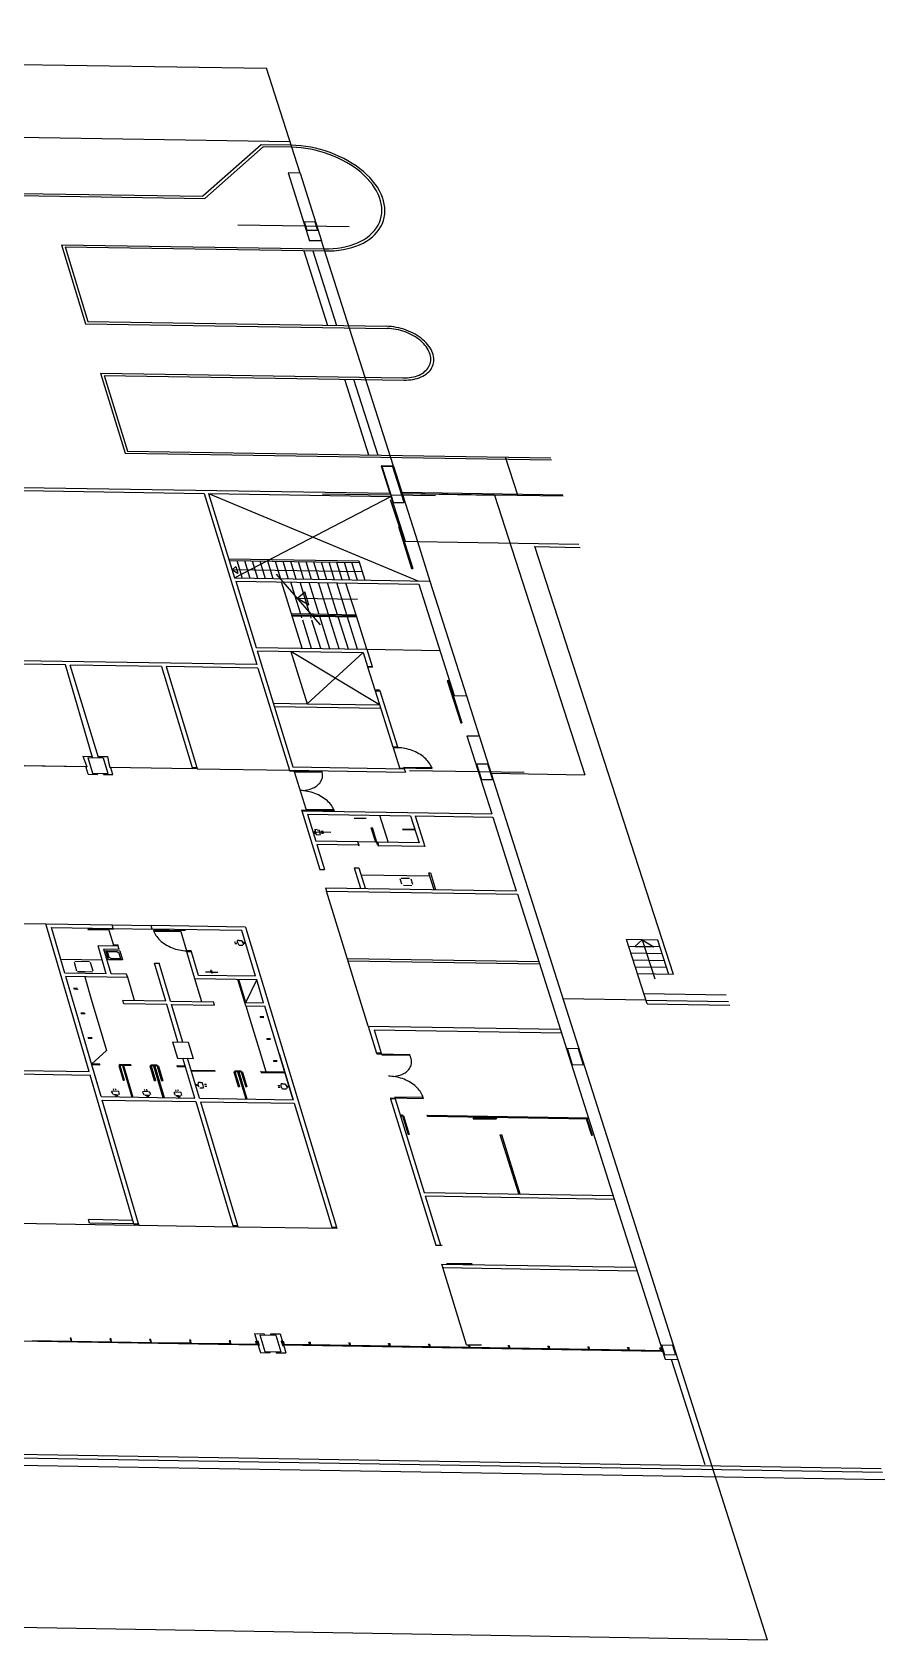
# Model space of a CAD drawing. Extents: x -68 to 264, y 51 to 115.
# Drawn here: x 232.7 to 264.1, y 50.9 to 110.1 of the extents above; entities that cross this region are included whole.
import ezdxf

# ---------------------------------------------------------------- set-up
doc = ezdxf.new("R2010")
doc.units = 0
doc.layers.get('0').update_dxf_attribs({"linetype": 'CONTINUOUS'})

msp = doc.modelspace()

# ---------------------------------------------------------------- linework, layer by layer
for p, q in [((155.725, 110.065), (241.372, 108.738)), ((242.601, 104.881), (241.372, 108.738)), ((156.248, 107.38), (242.231, 106.043)), ((241.172, 105.924), (239.025, 104.028)), ((241.243, 105.846), (239.095, 103.95)), ((242.274, 105.907), (241.172, 105.924)), ((242.299, 105.83), (241.243, 105.846)), ((242.452, 105.9), (242.274, 105.907)), ((242.47, 105.823), (242.299, 105.83)), ((242.632, 105.886), (242.452, 105.9)), ((242.642, 105.809), (242.47, 105.823)), ((242.812, 105.863), (242.632, 105.886)), ((242.993, 105.833), (242.812, 105.863)), ((243.174, 105.795), (242.993, 105.833)), ((242.815, 105.788), (242.642, 105.809)), ((242.989, 105.759), (242.815, 105.788)), ((243.163, 105.722), (242.989, 105.759)), ((243.335, 105.679), (243.163, 105.722)), ((243.353, 105.75), (243.174, 105.795)), ((243.505, 105.628), (243.335, 105.679)), ((243.531, 105.697), (243.353, 105.75)), ((243.673, 105.571), (243.505, 105.628)), ((243.706, 105.637), (243.531, 105.697)), ((243.838, 105.507), (243.673, 105.571)), ((243.878, 105.571), (243.706, 105.637)), ((243.999, 105.436), (243.838, 105.507)), ((244.045, 105.497), (243.878, 105.571)), ((244.156, 105.36), (243.999, 105.436)), ((244.208, 105.418), (244.045, 105.497)), ((244.307, 105.278), (244.156, 105.36)), ((244.366, 105.332), (244.208, 105.418)), ((244.453, 105.19), (244.307, 105.278)), ((244.518, 105.241), (244.366, 105.332)), ((244.663, 105.145), (244.518, 105.241)), ((242.16, 104.888), (242.953, 102.396)), ((242.601, 104.881), (242.16, 104.888)), ((242.601, 104.881), (243.396, 102.389)), ((244.592, 105.098), (244.453, 105.19)), ((244.724, 105.001), (244.592, 105.098)), ((244.801, 105.044), (244.663, 105.145)), ((244.849, 104.899), (244.724, 105.001)), ((244.931, 104.938), (244.801, 105.044)), ((244.966, 104.794), (244.849, 104.899)), ((245.052, 104.828), (244.931, 104.938)), ((245.074, 104.685), (244.966, 104.794)), ((245.165, 104.715), (245.052, 104.828)), ((245.174, 104.573), (245.074, 104.685)), ((245.269, 104.599), (245.165, 104.715)), ((201.19, 104.617), (239.025, 104.028)), ((201.21, 104.54), (239.095, 103.95)), ((245.264, 104.459), (245.174, 104.573)), ((245.344, 104.343), (245.264, 104.459)), ((245.363, 104.48), (245.269, 104.599)), ((245.415, 104.225), (245.344, 104.343)), ((245.446, 104.359), (245.363, 104.48)), ((245.475, 104.106), (245.415, 104.225)), ((245.52, 104.236), (245.446, 104.359)), ((245.524, 103.987), (245.475, 104.106)), ((245.582, 104.112), (245.52, 104.236)), ((245.634, 103.987), (245.582, 104.112)), ((245.563, 103.867), (245.524, 103.987)), ((245.59, 103.748), (245.563, 103.867)), ((245.607, 103.629), (245.59, 103.748)), ((245.606, 103.397), (245.612, 103.512)), ((245.612, 103.512), (245.607, 103.629)), ((245.674, 103.863), (245.634, 103.987)), ((245.703, 103.738), (245.674, 103.863)), ((245.72, 103.615), (245.703, 103.738)), ((245.726, 103.493), (245.72, 103.615)), ((245.72, 103.373), (245.726, 103.493)), ((240.314, 102.983), (244.413, 102.919)), ((242.757, 103.098), (243.144, 103.092)), ((242.757, 103.098), (242.856, 102.786)), ((243.144, 103.092), (243.243, 102.78)), ((245.341, 102.77), (245.412, 102.864)), ((245.412, 102.864), (245.472, 102.964)), ((245.472, 102.964), (245.522, 103.067)), ((245.517, 102.818), (245.58, 102.922)), ((245.522, 103.067), (245.561, 103.174)), ((245.561, 103.174), (245.589, 103.284)), ((245.58, 102.922), (245.632, 103.029)), ((245.589, 103.284), (245.606, 103.397)), ((245.632, 103.029), (245.673, 103.141)), ((245.673, 103.141), (245.702, 103.255)), ((245.702, 103.255), (245.72, 103.373)), ((242.856, 102.786), (243.243, 102.78)), ((243.396, 102.389), (242.953, 102.396)), ((246.036, 94.107), (243.396, 102.389)), ((244.583, 102.264), (244.717, 102.317)), ((244.717, 102.317), (244.842, 102.377)), ((244.793, 102.248), (244.924, 102.311)), ((244.842, 102.377), (244.96, 102.444)), ((244.924, 102.311), (245.046, 102.38)), ((244.96, 102.444), (245.069, 102.517)), ((245.046, 102.38), (245.16, 102.456)), ((245.069, 102.517), (245.169, 102.596)), ((245.16, 102.456), (245.264, 102.538)), ((245.169, 102.596), (245.26, 102.68)), ((245.26, 102.68), (245.341, 102.77)), ((245.264, 102.538), (245.359, 102.626)), ((245.359, 102.626), (245.443, 102.72)), ((245.443, 102.72), (245.517, 102.818)), ((233.824, 102.247), (234.709, 99.343)), ((233.824, 102.247), (243.489, 102.096)), ((233.958, 102.167), (243.514, 102.018)), ((233.958, 102.167), (234.797, 99.42)), ((242.738, 102.03), (243.611, 99.282)), ((243.071, 102.025), (243.945, 99.276)), ((243.489, 102.096), (243.658, 102.097)), ((243.514, 102.018), (243.69, 102.019)), ((243.658, 102.097), (243.824, 102.106)), ((243.69, 102.019), (243.863, 102.028)), ((243.824, 102.106), (243.986, 102.123)), ((243.863, 102.028), (244.032, 102.046)), ((243.986, 102.123), (244.144, 102.147)), ((244.032, 102.046), (244.196, 102.071)), ((244.144, 102.147), (244.296, 102.179)), ((244.196, 102.071), (244.355, 102.104)), ((244.296, 102.179), (244.443, 102.218)), ((244.355, 102.104), (244.508, 102.145)), ((244.443, 102.218), (244.583, 102.264)), ((244.508, 102.145), (244.654, 102.193)), ((244.654, 102.193), (244.793, 102.248)), ((234.709, 99.343), (245.806, 99.169)), ((234.797, 99.42), (245.781, 99.248)), ((245.871, 99.244), (245.781, 99.248)), ((245.889, 99.166), (245.806, 99.169)), ((245.961, 99.237), (245.871, 99.244)), ((245.972, 99.159), (245.889, 99.166)), ((246.053, 99.225), (245.961, 99.237)), ((246.056, 99.148), (245.972, 99.159)), ((246.144, 99.21), (246.053, 99.225)), ((246.14, 99.134), (246.056, 99.148)), ((246.224, 99.116), (246.14, 99.134)), ((246.235, 99.191), (246.144, 99.21)), ((246.308, 99.095), (246.224, 99.116)), ((246.326, 99.167), (246.235, 99.191)), ((246.39, 99.07), (246.308, 99.095)), ((246.416, 99.141), (246.326, 99.167)), ((246.472, 99.042), (246.39, 99.07)), ((246.504, 99.11), (246.416, 99.141)), ((246.552, 99.011), (246.472, 99.042)), ((246.591, 99.076), (246.504, 99.11)), ((246.63, 98.977), (246.552, 99.011)), ((246.676, 99.039), (246.591, 99.076)), ((246.705, 98.939), (246.63, 98.977)), ((246.758, 98.998), (246.676, 99.039)), ((246.779, 98.899), (246.705, 98.939)), ((246.838, 98.955), (246.758, 98.998)), ((246.849, 98.857), (246.779, 98.899)), ((246.915, 98.908), (246.838, 98.955)), ((246.917, 98.811), (246.849, 98.857)), ((246.988, 98.859), (246.915, 98.908)), ((246.981, 98.764), (246.917, 98.811)), ((247.041, 98.715), (246.981, 98.764)), ((247.058, 98.808), (246.988, 98.859)), ((247.123, 98.754), (247.058, 98.808)), ((247.185, 98.698), (247.123, 98.754)), ((247.098, 98.663), (247.041, 98.715)), ((247.151, 98.61), (247.098, 98.663)), ((247.199, 98.556), (247.151, 98.61)), ((247.242, 98.641), (247.185, 98.698)), ((247.242, 98.5), (247.199, 98.556)), ((247.294, 98.581), (247.242, 98.641)), ((247.281, 98.443), (247.242, 98.5)), ((247.316, 98.386), (247.281, 98.443)), ((247.342, 98.521), (247.294, 98.581)), ((247.345, 98.328), (247.316, 98.386)), ((247.384, 98.459), (247.342, 98.521)), ((247.369, 98.27), (247.345, 98.328)), ((247.388, 98.211), (247.369, 98.27)), ((247.422, 98.397), (247.384, 98.459)), ((247.401, 98.153), (247.388, 98.211)), ((247.409, 98.096), (247.401, 98.153)), ((247.453, 98.334), (247.422, 98.397)), ((247.479, 98.27), (247.453, 98.334)), ((247.5, 98.207), (247.479, 98.27)), ((247.514, 98.144), (247.5, 98.207)), ((247.523, 98.081), (247.514, 98.144)), ((247.099, 97.519), (247.151, 97.555)), ((247.151, 97.555), (247.199, 97.593)), ((247.199, 97.593), (247.243, 97.634)), ((247.243, 97.634), (247.282, 97.677)), ((247.282, 97.677), (247.316, 97.724)), ((247.295, 97.535), (247.343, 97.579)), ((247.316, 97.724), (247.345, 97.772)), ((247.343, 97.579), (247.385, 97.627)), ((247.345, 97.772), (247.369, 97.822)), ((247.369, 97.822), (247.388, 97.874)), ((247.385, 97.627), (247.422, 97.677)), ((247.388, 97.874), (247.401, 97.928)), ((247.401, 97.928), (247.409, 97.983)), ((247.412, 98.039), (247.409, 98.096)), ((247.409, 97.983), (247.412, 98.039)), ((247.422, 97.677), (247.454, 97.729)), ((247.454, 97.729), (247.48, 97.784)), ((247.48, 97.784), (247.5, 97.84)), ((247.5, 97.84), (247.515, 97.899)), ((247.515, 97.899), (247.523, 97.958)), ((247.526, 98.019), (247.523, 98.081)), ((247.523, 97.958), (247.526, 98.019)), ((235.264, 97.525), (236.162, 94.581)), ((235.264, 97.525), (246.389, 97.35)), ((235.399, 97.444), (246.415, 97.271)), ((235.399, 97.444), (236.249, 94.659)), ((244.239, 97.305), (245.124, 94.519)), ((244.574, 97.3), (245.46, 94.514)), ((246.389, 97.35), (246.471, 97.351)), ((246.415, 97.271), (246.504, 97.272)), ((246.471, 97.351), (246.551, 97.355)), ((246.504, 97.272), (246.591, 97.276)), ((246.551, 97.355), (246.629, 97.363)), ((246.591, 97.276), (246.676, 97.285)), ((246.629, 97.363), (246.705, 97.375)), ((246.676, 97.285), (246.758, 97.298)), ((246.705, 97.375), (246.779, 97.39)), ((246.758, 97.298), (246.838, 97.314)), ((246.779, 97.39), (246.85, 97.409)), ((246.838, 97.314), (246.915, 97.335)), ((246.85, 97.409), (246.917, 97.432)), ((246.915, 97.335), (246.989, 97.36)), ((246.917, 97.432), (246.981, 97.458)), ((246.981, 97.458), (247.042, 97.487)), ((246.989, 97.36), (247.058, 97.388)), ((247.042, 97.487), (247.099, 97.519)), ((247.058, 97.388), (247.124, 97.419)), ((247.124, 97.419), (247.186, 97.455)), ((247.186, 97.455), (247.243, 97.493)), ((247.243, 97.493), (247.295, 97.535)), ((236.249, 94.659), (251.827, 94.413)), ((236.162, 94.581), (251.853, 94.333)), ((246.036, 94.107), (245.588, 94.114)), ((245.588, 94.114), (245.906, 93.112)), ((246.043, 92.771), (245.622, 94.094)), ((246.014, 94.087), (245.622, 94.094)), ((246.436, 92.765), (246.014, 94.087)), ((246.036, 94.107), (246.919, 91.336)), ((250.621, 93.038), (250.165, 94.44)), ((232.386, 93.326), (245.906, 93.112)), ((232.422, 93.206), (239.07, 93.101)), ((239.07, 93.101), (241.011, 86.807)), ((239.238, 93.098), (240.196, 89.995)), ((239.238, 93.098), (245.944, 92.992)), ((239.238, 93.098), (246.932, 89.888)), ((240.196, 89.995), (245.944, 92.992)), ((243.425, 93.094), (247.583, 93.028)), ((246.259, 91.881), (245.924, 92.873)), ((245.944, 92.992), (246.469, 91.343)), ((246.342, 93.145), (252.272, 93.052)), ((246.358, 93.097), (249.753, 93.044)), ((246.358, 93.097), (252.285, 93.012)), ((249.753, 93.044), (253.081, 82.76)), ((246.043, 92.771), (246.436, 92.765)), ((246.219, 91.882), (246.707, 90.348)), ((246.219, 91.882), (246.259, 91.881)), ((246.259, 91.881), (246.746, 90.348)), ((246.469, 91.343), (246.919, 91.336)), ((246.919, 91.336), (247.383, 89.881)), ((246.919, 91.336), (252.865, 91.241)), ((256.345, 75.414), (251.235, 91.147)), ((251.235, 91.147), (252.904, 91.12)), ((239.977, 90.703), (244.764, 90.627)), ((239.996, 90.642), (244.783, 90.566)), ((240.278, 90.638), (240.478, 89.991)), ((240.559, 90.633), (240.759, 89.986)), ((240.841, 90.629), (241.041, 89.982)), ((241.122, 90.624), (241.323, 89.977)), ((241.404, 90.62), (241.605, 89.973)), ((241.685, 90.616), (241.887, 89.968)), ((241.967, 90.611), (242.169, 89.964)), ((242.249, 90.607), (242.45, 89.96)), ((242.53, 90.602), (242.732, 89.955)), ((242.812, 90.598), (243.014, 89.951)), ((243.093, 90.593), (243.296, 89.946)), ((243.375, 90.589), (243.578, 89.942)), ((243.656, 90.584), (243.86, 89.937)), ((243.938, 90.58), (244.141, 89.933)), ((244.22, 90.575), (244.423, 89.928)), ((244.501, 90.571), (244.705, 89.924)), ((244.764, 90.627), (244.987, 89.919)), ((240.104, 90.292), (240.234, 90.417)), ((244.893, 90.216), (240.104, 90.292)), ((240.104, 90.292), (240.311, 90.168)), ((240.196, 89.995), (247.383, 89.881)), ((240.233, 89.874), (246.971, 89.767)), ((240.233, 89.874), (240.986, 87.436)), ((240.234, 90.417), (240.311, 90.168)), ((243.352, 88.271), (241.741, 90.137)), ((246.707, 90.348), (246.746, 90.348)), ((247.383, 89.881), (248.727, 85.666)), ((242.683, 87.409), (241.924, 89.847)), ((242.413, 89.358), (242.263, 89.842)), ((242.629, 88.665), (242.413, 89.358)), ((242.51, 89.253), (242.772, 89.491)), ((242.941, 88.747), (242.601, 89.836)), ((242.924, 89.004), (242.772, 89.491)), ((243.307, 88.655), (242.939, 89.831)), ((243.646, 88.649), (243.277, 89.826)), ((243.984, 88.644), (243.616, 89.82)), ((244.323, 88.638), (243.954, 89.815)), ((244.675, 88.592), (244.292, 89.809)), ((246.971, 89.767), (248.273, 85.673)), ((242.51, 89.253), (244.718, 89.218)), ((242.51, 89.253), (242.924, 89.004)), ((242.968, 88.66), (242.941, 88.747)), ((243.096, 88.658), (242.29, 88.671)), ((243.131, 88.617), (242.303, 88.63)), ((244.688, 88.552), (242.316, 88.59)), ((242.673, 88.523), (242.654, 88.584)), ((243.022, 87.404), (242.699, 88.442)), ((243.012, 88.518), (242.993, 88.579)), ((243.362, 87.398), (243.038, 88.437)), ((244.662, 88.633), (243.096, 88.658)), ((244.675, 88.592), (243.131, 88.617)), ((243.701, 87.393), (243.332, 88.573)), ((244.04, 87.388), (243.671, 88.568)), ((244.38, 87.382), (244.01, 88.563)), ((244.719, 87.377), (244.349, 88.557)), ((245.059, 87.371), (244.675, 88.592)), ((241.011, 86.807), (227.032, 87.03)), ((233.972, 86.797), (227.067, 86.907)), ((240.986, 87.436), (245.059, 87.371)), ((241.024, 87.314), (242.341, 83.047)), ((241.024, 87.314), (244.927, 87.252)), ((242.268, 87.294), (242.865, 85.372)), ((245.531, 85.329), (242.268, 87.294)), ((242.865, 85.372), (244.927, 87.252)), ((244.927, 87.252), (245.088, 86.741)), ((245.059, 87.371), (245.258, 86.739)), ((245.059, 87.371), (247.746, 87.328)), ((234.96, 83.391), (233.972, 86.797)), ((237.51, 86.74), (234.142, 86.794)), ((235.188, 83.388), (234.142, 86.794)), ((237.51, 86.74), (238.638, 83.025)), ((241.049, 86.684), (237.68, 86.738)), ((237.68, 86.738), (238.809, 83.022)), ((241.049, 86.684), (242.208, 82.926)), ((245.088, 86.741), (245.097, 86.713)), ((245.088, 86.741), (245.258, 86.739)), ((245.361, 85.87), (245.097, 86.713)), ((245.267, 86.71), (245.097, 86.713)), ((245.258, 86.739), (245.267, 86.71)), ((245.361, 85.87), (245.37, 85.842)), ((245.531, 85.868), (245.361, 85.87)), ((245.37, 85.842), (245.541, 85.839)), ((245.37, 85.842), (246.017, 83.784)), ((245.531, 85.868), (245.541, 85.839)), ((245.541, 85.839), (246.187, 83.781)), ((248.02, 86.22), (248.059, 86.22)), ((248.02, 86.22), (248.515, 84.663)), ((248.059, 86.22), (248.555, 84.662)), ((241.617, 85.392), (242.865, 85.372)), ((241.655, 85.269), (245.57, 85.206)), ((242.865, 85.372), (245.531, 85.329)), ((248.273, 85.673), (248.727, 85.666)), ((248.727, 85.666), (249.198, 84.188)), ((248.515, 84.663), (248.555, 84.662)), ((248.743, 84.195), (249.198, 84.188)), ((248.743, 84.195), (249.656, 81.324)), ((249.198, 84.188), (251.697, 76.348)), ((234.607, 83.438), (234.709, 83.19)), ((234.607, 83.438), (234.948, 83.433)), ((234.79, 83.394), (234.962, 82.816)), ((234.79, 83.394), (235.359, 83.385)), ((234.948, 83.433), (234.96, 83.391)), ((235.176, 83.429), (235.188, 83.388)), ((235.176, 83.429), (235.517, 83.424)), ((235.359, 83.385), (235.531, 82.807)), ((235.517, 83.424), (235.562, 83.177)), ((246.017, 83.784), (246.187, 83.781)), ((246.017, 83.784), (246.026, 83.755)), ((246.026, 83.755), (246.259, 83.013)), ((246.026, 83.755), (246.196, 83.753)), ((246.187, 83.781), (246.196, 83.753)), ((246.262, 83.75), (246.196, 83.753)), ((246.329, 83.744), (246.262, 83.75)), ((246.396, 83.736), (246.329, 83.744)), ((246.463, 83.724), (246.396, 83.736)), ((246.529, 83.71), (246.463, 83.724)), ((246.596, 83.693), (246.529, 83.71)), ((246.662, 83.673), (246.596, 83.693)), ((246.727, 83.65), (246.662, 83.673)), ((246.79, 83.625), (246.727, 83.65)), ((246.852, 83.597), (246.79, 83.625)), ((246.913, 83.567), (246.852, 83.597)), ((246.971, 83.534), (246.913, 83.567)), ((247.028, 83.499), (246.971, 83.534)), ((247.082, 83.463), (247.028, 83.499)), ((247.133, 83.424), (247.082, 83.463)), ((247.181, 83.384), (247.133, 83.424)), ((247.227, 83.343), (247.181, 83.384)), ((234.752, 83.046), (228.152, 83.152)), ((234.752, 83.046), (231.708, 83.095)), ((234.709, 83.19), (234.752, 83.046)), ((234.752, 83.046), (234.73, 83.026)), ((234.804, 82.778), (234.73, 83.026)), ((234.804, 82.778), (235.145, 82.772)), ((234.962, 82.816), (235.531, 82.807)), ((235.145, 82.772), (235.133, 82.814)), ((235.373, 82.769), (235.361, 82.81)), ((235.373, 82.769), (235.714, 82.763)), ((235.562, 83.177), (235.606, 83.032)), ((235.606, 83.032), (238.65, 82.983)), ((235.606, 83.032), (235.64, 83.011)), ((235.714, 82.763), (235.64, 83.011)), ((238.638, 83.025), (238.65, 82.983)), ((238.638, 83.025), (238.809, 83.022)), ((238.821, 82.98), (238.65, 82.983)), ((238.809, 83.022), (238.821, 82.98)), ((238.821, 82.98), (242.208, 82.926)), ((242.208, 82.926), (246.478, 82.858)), ((242.217, 82.897), (242.208, 82.926)), ((242.217, 82.897), (243.412, 82.878)), ((242.341, 83.047), (246.439, 82.982)), ((242.397, 82.866), (242.379, 82.923)), ((242.397, 82.866), (243.421, 82.849)), ((242.821, 81.492), (242.397, 82.866)), ((243.421, 82.849), (243.412, 82.878)), ((243.428, 82.801), (243.421, 82.849)), ((243.43, 82.754), (243.428, 82.801)), ((246.259, 83.013), (247.454, 82.994)), ((246.259, 83.013), (246.268, 82.984)), ((246.421, 83.039), (247.445, 83.023)), ((246.421, 83.039), (246.439, 82.982)), ((246.439, 82.982), (246.478, 82.858)), ((246.627, 82.919), (250.844, 82.851)), ((247.269, 83.3), (247.227, 83.343)), ((247.307, 83.255), (247.269, 83.3)), ((247.342, 83.21), (247.307, 83.255)), ((247.374, 83.164), (247.342, 83.21)), ((247.401, 83.117), (247.374, 83.164)), ((247.425, 83.07), (247.401, 83.117)), ((247.445, 83.023), (247.425, 83.07)), ((247.445, 83.023), (247.454, 82.994)), ((249.099, 83.165), (249.283, 82.587)), ((249.099, 83.165), (249.498, 83.158)), ((249.498, 83.158), (249.682, 82.58)), ((249.635, 82.815), (253.081, 82.76)), ((242.675, 82.176), (242.608, 82.179)), ((242.743, 82.17), (242.675, 82.176)), ((242.743, 82.17), (242.802, 82.192)), ((242.802, 82.192), (242.863, 82.202)), ((242.863, 82.202), (242.922, 82.215)), ((242.922, 82.215), (242.979, 82.231)), ((242.979, 82.231), (243.034, 82.25)), ((243.034, 82.25), (243.085, 82.272)), ((243.085, 82.272), (243.134, 82.296)), ((243.134, 82.296), (243.179, 82.323)), ((243.179, 82.323), (243.222, 82.353)), ((243.222, 82.353), (243.26, 82.385)), ((243.26, 82.385), (243.295, 82.419)), ((243.295, 82.419), (243.327, 82.455)), ((243.327, 82.455), (243.354, 82.493)), ((243.354, 82.493), (243.377, 82.533)), ((243.377, 82.533), (243.397, 82.575)), ((243.397, 82.575), (243.411, 82.618)), ((243.411, 82.618), (243.422, 82.662)), ((243.422, 82.662), (243.428, 82.708)), ((243.428, 82.708), (243.43, 82.754)), ((249.283, 82.587), (249.682, 82.58)), ((242.811, 82.161), (242.743, 82.17)), ((242.879, 82.149), (242.811, 82.161)), ((242.947, 82.134), (242.879, 82.149)), ((243.015, 82.116), (242.947, 82.134)), ((243.081, 82.095), (243.015, 82.116)), ((243.147, 82.071), (243.081, 82.095)), ((243.212, 82.045), (243.147, 82.071)), ((243.275, 82.016), (243.212, 82.045)), ((243.336, 81.985), (243.275, 82.016)), ((243.395, 81.951), (243.336, 81.985)), ((243.451, 81.916), (243.395, 81.951)), ((243.506, 81.878), (243.451, 81.916)), ((243.557, 81.838), (243.506, 81.878)), ((243.606, 81.797), (243.557, 81.838)), ((243.651, 81.754), (243.606, 81.797)), ((243.693, 81.71), (243.651, 81.754)), ((243.731, 81.665), (243.693, 81.71)), ((243.766, 81.618), (243.731, 81.665)), ((243.797, 81.571), (243.766, 81.618)), ((242.658, 81.466), (243.856, 81.447)), ((242.658, 81.466), (242.667, 81.437)), ((242.667, 81.437), (249.656, 81.324)), ((242.667, 81.437), (243.052, 80.191)), ((242.821, 81.492), (243.847, 81.476)), ((242.821, 81.492), (242.838, 81.434)), ((242.877, 81.31), (246.671, 81.249)), ((242.877, 81.31), (243.185, 80.313)), ((243.824, 81.524), (243.797, 81.571)), ((243.847, 81.476), (243.824, 81.524)), ((243.847, 81.476), (243.856, 81.447)), ((245.003, 81.272), (244.551, 81.264)), ((244.588, 81.165), (244.81, 81.161)), ((244.81, 81.161), (245.032, 81.158)), ((245.53, 81.267), (245.841, 80.27)), ((246.671, 81.249), (246.984, 80.252)), ((246.843, 81.246), (247.195, 80.124)), ((246.843, 81.246), (249.696, 81.2)), ((249.696, 81.2), (250.557, 78.493)), ((243.123, 80.692), (243.131, 80.648)), ((243.739, 80.638), (243.131, 80.648)), ((243.131, 80.648), (243.148, 80.611)), ((243.148, 80.611), (243.179, 80.605)), ((243.228, 80.739), (243.15, 80.74)), ((243.15, 80.74), (243.166, 80.647)), ((243.166, 80.647), (243.191, 80.564)), ((243.191, 80.564), (243.286, 80.552)), ((243.228, 80.739), (243.31, 80.722)), ((243.286, 80.552), (243.358, 80.567)), ((243.334, 80.644), (243.31, 80.722)), ((243.358, 80.567), (243.334, 80.644)), ((243.437, 80.679), (243.371, 80.677)), ((243.392, 80.61), (243.459, 80.606)), ((243.459, 80.606), (243.437, 80.679)), ((245.387, 80.277), (245.223, 80.804)), ((245.223, 80.804), (245.263, 80.804)), ((245.466, 80.152), (245.263, 80.804)), ((246.367, 80.77), (246.802, 80.763)), ((246.374, 80.745), (246.81, 80.738)), ((246.838, 80.719), (246.818, 80.783)), ((243.052, 80.191), (243.334, 79.274)), ((244.722, 80.288), (243.185, 80.313)), ((244.74, 80.164), (243.223, 80.188)), ((243.223, 80.188), (243.506, 79.272)), ((245.387, 80.277), (244.722, 80.288)), ((244.722, 80.288), (244.74, 80.164)), ((244.78, 80.163), (244.722, 80.288)), ((244.74, 80.164), (244.78, 80.163)), ((245.387, 80.277), (245.467, 80.276)), ((245.466, 80.152), (245.506, 80.151)), ((245.506, 80.151), (245.467, 80.276)), ((246.984, 80.252), (245.467, 80.276)), ((247.195, 80.124), (245.506, 80.151)), ((243.334, 79.274), (243.506, 79.272)), ((244.596, 79.337), (244.767, 79.334)), ((244.596, 79.337), (244.829, 78.586)), ((244.767, 79.334), (245.001, 78.583)), ((244.845, 79.084), (247.364, 79.043)), ((246.344, 78.735), (246.285, 78.926)), ((246.323, 78.962), (246.631, 78.957)), ((246.406, 78.697), (246.714, 78.692)), ((246.753, 78.728), (246.693, 78.919)), ((247.328, 79.157), (247.521, 78.542)), ((247.328, 79.157), (247.397, 79.156)), ((247.397, 79.156), (247.59, 78.541)), ((243.54, 78.606), (250.557, 78.493)), ((243.54, 78.606), (243.579, 78.481)), ((243.579, 78.481), (250.597, 78.368)), ((245.111, 73.514), (243.579, 78.481)), ((250.597, 78.368), (251.237, 76.355)), ((228.042, 77.357), (233.247, 77.273)), ((233.247, 77.273), (235.685, 77.234)), ((234.841, 71.843), (233.247, 77.273)), ((233.456, 77.144), (235.722, 77.108)), ((233.95, 75.462), (233.456, 77.144)), ((235.735, 77.066), (234.794, 77.081)), ((234.794, 77.081), (234.803, 77.052)), ((235.571, 77.039), (234.803, 77.052)), ((235.571, 77.039), (235.55, 77.11)), ((235.571, 77.039), (235.733, 76.496)), ((235.685, 77.234), (237.119, 77.21)), ((235.722, 77.108), (235.685, 77.234)), ((235.722, 77.108), (237.157, 77.084)), ((235.735, 77.066), (235.722, 77.108)), ((240.591, 77.154), (237.119, 77.21)), ((237.157, 77.084), (237.119, 77.21)), ((240.457, 77.031), (237.157, 77.084)), ((237.204, 77.042), (237.22, 76.994)), ((238.375, 77.023), (237.204, 77.042)), ((238.211, 76.996), (237.22, 76.994)), ((237.22, 76.994), (237.241, 76.946)), ((237.241, 76.946), (237.266, 76.898)), ((237.266, 76.898), (237.294, 76.851)), ((238.211, 76.996), (238.19, 77.068)), ((238.211, 76.996), (238.425, 76.286)), ((238.375, 77.023), (238.362, 77.065)), ((240.967, 75.348), (240.457, 77.031)), ((240.591, 77.154), (243.942, 66.121)), ((235.474, 75.437), (235.168, 76.473)), ((235.915, 76.461), (235.168, 76.473)), ((235.647, 75.435), (235.378, 76.344)), ((235.952, 76.335), (235.378, 76.344)), ((235.451, 76.297), (235.966, 76.288)), ((235.552, 75.956), (235.451, 76.297)), ((235.905, 76.493), (235.733, 76.496)), ((235.742, 76.464), (235.733, 76.496)), ((235.915, 76.461), (235.905, 76.493)), ((235.952, 76.335), (235.915, 76.461)), ((235.966, 76.288), (236.067, 75.948)), ((237.294, 76.851), (237.327, 76.805)), ((237.327, 76.805), (237.363, 76.76)), ((237.363, 76.76), (237.403, 76.715)), ((237.403, 76.715), (237.447, 76.672)), ((237.447, 76.672), (237.494, 76.631)), ((237.494, 76.631), (237.543, 76.591)), ((237.543, 76.591), (237.596, 76.553)), ((237.596, 76.553), (237.651, 76.517)), ((237.651, 76.517), (237.709, 76.483)), ((237.709, 76.483), (237.768, 76.452)), ((237.768, 76.452), (237.83, 76.422)), ((237.83, 76.422), (237.893, 76.396)), ((237.893, 76.396), (237.958, 76.372)), ((237.958, 76.372), (238.024, 76.351)), ((238.024, 76.351), (238.09, 76.333)), ((238.09, 76.333), (238.157, 76.317)), ((238.157, 76.317), (238.224, 76.305)), ((238.224, 76.305), (238.292, 76.295)), ((238.292, 76.295), (238.358, 76.289)), ((238.358, 76.289), (238.425, 76.286)), ((238.597, 76.283), (238.425, 76.286)), ((238.435, 76.253), (238.425, 76.286)), ((238.607, 76.25), (238.597, 76.283)), ((240.183, 76.609), (240.256, 76.608)), ((240.276, 76.541), (240.204, 76.542)), ((240.363, 76.667), (240.305, 76.668)), ((240.314, 76.574), (240.305, 76.668)), ((240.362, 76.479), (240.314, 76.574)), ((240.42, 76.478), (240.362, 76.479)), ((240.363, 76.667), (240.442, 76.665)), ((240.499, 76.477), (240.42, 76.478)), ((240.442, 76.665), (240.512, 76.571)), ((240.501, 76.608), (240.47, 76.614)), ((240.523, 76.534), (240.496, 76.528)), ((240.53, 76.587), (240.501, 76.608)), ((240.501, 76.608), (240.512, 76.571)), ((240.512, 76.571), (240.523, 76.534)), ((240.512, 76.571), (240.514, 76.506)), ((240.57, 76.586), (240.53, 76.587)), ((240.53, 76.587), (240.54, 76.553)), ((240.58, 76.553), (240.54, 76.553)), ((240.57, 76.586), (240.581, 76.606)), ((240.57, 76.586), (240.58, 76.553)), ((251.237, 76.355), (254.252, 66.881)), ((251.697, 76.348), (256.507, 61.258)), ((255.762, 76.679), (254.614, 76.698)), ((255.376, 74.337), (254.614, 76.698)), ((255.844, 76.427), (254.695, 76.446)), ((255.188, 76.688), (254.925, 76.442)), ((254.925, 76.442), (255.614, 76.431)), ((255.188, 76.688), (255.614, 76.431)), ((255.188, 76.688), (255.654, 75.249)), ((256.172, 75.417), (255.762, 76.679)), ((235.325, 75.943), (233.802, 75.968)), ((234.285, 75.869), (234.38, 75.546)), ((234.858, 75.882), (234.309, 75.891)), ((234.991, 75.537), (234.895, 75.859)), ((235.521, 76.254), (235.863, 76.248)), ((235.584, 76.039), (235.521, 76.254)), ((236.067, 75.948), (235.552, 75.956)), ((235.654, 75.996), (235.584, 76.039)), ((235.997, 75.991), (235.654, 75.996)), ((235.863, 76.248), (235.933, 76.205)), ((235.933, 76.205), (235.997, 75.991)), ((237.662, 74.436), (237.247, 75.828)), ((237.247, 75.828), (237.419, 75.825)), ((237.835, 74.433), (237.419, 75.825)), ((238.607, 76.25), (238.435, 76.253)), ((238.733, 75.259), (238.435, 76.253)), ((238.868, 75.382), (238.607, 76.25)), ((244.342, 76.006), (251.385, 75.892)), ((244.368, 75.922), (251.411, 75.808)), ((255.926, 76.175), (254.777, 76.193)), ((256.008, 75.922), (254.858, 75.941)), ((256.09, 75.669), (254.94, 75.688)), ((235.474, 75.437), (233.95, 75.462)), ((235.284, 70.924), (233.987, 75.336)), ((236.26, 75.299), (233.987, 75.336)), ((234.418, 75.523), (234.668, 75.519)), ((234.668, 75.519), (234.966, 75.514)), ((234.678, 75.325), (234.943, 74.424)), ((235.906, 75.43), (235.647, 75.435)), ((236.222, 75.425), (235.647, 75.435)), ((236.26, 75.299), (236.222, 75.425)), ((236.51, 74.454), (236.26, 75.299)), ((241.006, 75.222), (238.733, 75.259)), ((238.987, 74.414), (238.733, 75.259)), ((240.967, 75.348), (238.868, 75.382)), ((239.332, 75.494), (239.126, 75.497)), ((239.347, 75.56), (239.312, 75.561)), ((239.312, 75.561), (239.342, 75.461)), ((239.347, 75.56), (239.377, 75.46)), ((239.502, 75.491), (239.367, 75.493)), ((239.573, 75.49), (239.502, 75.491)), ((240.315, 75.233), (240.442, 74.815)), ((240.571, 74.389), (240.315, 75.233)), ((240.606, 74.388), (240.351, 75.228)), ((240.606, 74.388), (241.006, 75.222)), ((241.262, 74.377), (241.006, 75.222)), ((256.345, 75.414), (255.021, 75.435)), ((234.404, 74.894), (234.268, 74.896)), ((234.411, 74.868), (234.275, 74.871)), ((234.404, 74.894), (234.411, 74.868)), ((255.335, 74.464), (252.282, 74.514)), ((255.253, 74.718), (258.286, 74.669)), ((234.669, 73.992), (234.533, 73.994)), ((234.677, 73.966), (234.54, 73.969)), ((234.669, 73.992), (234.677, 73.966)), ((234.943, 74.424), (235.209, 73.521)), ((236.116, 74.335), (236.078, 74.461)), ((237.662, 74.436), (236.078, 74.461)), ((237.7, 74.309), (236.116, 74.335)), ((238.111, 72.932), (237.7, 74.309)), ((237.835, 74.433), (239.419, 74.407)), ((237.873, 74.306), (239.457, 74.28)), ((238.284, 72.929), (237.873, 74.306)), ((239.457, 74.28), (239.419, 74.407)), ((240.609, 74.262), (240.571, 74.389)), ((240.571, 74.389), (241.262, 74.377)), ((240.609, 74.262), (240.853, 73.457)), ((240.609, 74.262), (241.301, 74.25)), ((242.345, 70.808), (241.301, 74.25)), ((255.335, 74.464), (258.369, 74.415)), ((255.376, 74.337), (258.411, 74.288)), ((235.209, 73.521), (235.476, 72.616)), ((240.853, 73.457), (241.097, 72.651)), ((241.131, 73.866), (241.138, 73.84)), ((241.131, 73.866), (241.267, 73.864)), ((241.138, 73.84), (241.275, 73.838)), ((245.111, 73.514), (252.178, 73.4)), ((245.111, 73.514), (245.416, 72.526)), ((245.323, 73.385), (252.218, 73.272)), ((245.323, 73.385), (245.589, 72.523)), ((234.935, 73.088), (234.799, 73.09)), ((234.943, 73.062), (234.806, 73.065)), ((234.935, 73.088), (234.943, 73.062)), ((237.909, 72.935), (238.087, 72.34)), ((237.909, 72.935), (238.486, 72.926)), ((238.486, 72.926), (238.664, 72.331)), ((241.375, 73.06), (241.382, 73.035)), ((241.375, 73.06), (241.511, 73.058)), ((241.382, 73.035), (241.519, 73.033)), ((235.284, 70.924), (234.783, 72.627)), ((234.933, 72.117), (235.476, 72.616)), ((238.087, 72.34), (238.664, 72.331)), ((238.727, 70.867), (238.289, 72.337)), ((238.901, 70.864), (238.462, 72.334)), ((241.097, 72.651), (241.341, 71.843)), ((241.619, 72.253), (241.756, 72.251)), ((241.619, 72.253), (241.627, 72.228)), ((241.627, 72.228), (241.764, 72.226)), ((241.828, 72.512), (242.345, 70.808)), ((245.425, 72.496), (245.416, 72.526)), ((245.589, 72.523), (245.416, 72.526)), ((245.425, 72.496), (246.638, 72.476)), ((245.607, 72.463), (245.589, 72.523)), ((245.607, 72.463), (246.647, 72.446)), ((246.647, 72.446), (246.638, 72.476)), ((246.667, 72.4), (246.647, 72.446)), ((246.682, 72.353), (246.667, 72.4)), ((246.694, 72.307), (246.682, 72.353)), ((246.687, 72.083), (246.697, 72.126)), ((246.701, 72.261), (246.694, 72.307)), ((246.697, 72.126), (246.702, 72.17)), ((246.704, 72.215), (246.701, 72.261)), ((246.702, 72.17), (246.704, 72.215)), ((252.429, 72.699), (252.619, 72.104)), ((252.429, 72.699), (252.833, 72.692)), ((252.833, 72.692), (253.023, 72.097)), ((229.597, 71.928), (234.841, 71.843)), ((229.633, 71.801), (234.879, 71.715)), ((236.485, 66.244), (234.879, 71.715)), ((235.148, 70.798), (234.879, 71.715)), ((235.23, 72.112), (234.933, 72.117)), ((235.239, 72.082), (234.942, 72.087)), ((235.239, 72.082), (235.23, 72.112)), ((235.932, 72.071), (235.972, 72.07)), ((235.932, 72.071), (236.091, 71.531)), ((236.376, 72.093), (235.964, 72.1)), ((236.195, 72.096), (235.964, 72.1)), ((235.972, 72.07), (235.964, 72.1)), ((236.385, 72.063), (235.972, 72.07)), ((235.972, 72.07), (236.132, 71.53)), ((236.068, 72.069), (236.411, 70.905)), ((236.108, 72.068), (236.452, 70.904)), ((236.385, 72.063), (236.376, 72.093)), ((237.078, 72.052), (237.119, 72.051)), ((237.078, 72.052), (237.238, 71.512)), ((237.341, 72.077), (237.11, 72.081)), ((237.119, 72.051), (237.11, 72.081)), ((237.35, 72.048), (237.119, 72.051)), ((237.119, 72.051), (237.279, 71.512)), ((237.214, 72.05), (237.559, 70.886)), ((237.254, 72.049), (237.6, 70.886)), ((237.35, 72.048), (237.341, 72.077)), ((237.39, 72.047), (237.35, 72.048)), ((237.35, 72.048), (237.51, 71.508)), ((237.39, 72.047), (237.551, 71.507)), ((238.084, 72.036), (238.075, 72.066)), ((238.075, 72.066), (238.371, 72.061)), ((238.084, 72.036), (238.38, 72.031)), ((239.465, 71.873), (238.595, 71.888)), ((239.474, 71.844), (238.604, 71.858)), ((239.474, 71.844), (239.465, 71.873)), ((240.168, 71.832), (240.208, 71.832)), ((240.168, 71.832), (240.331, 71.292)), ((240.208, 71.832), (240.199, 71.861)), ((240.431, 71.858), (240.199, 71.861)), ((240.44, 71.828), (240.208, 71.832)), ((240.208, 71.832), (240.371, 71.291)), ((240.304, 71.83), (240.603, 70.837)), ((240.344, 71.829), (240.643, 70.836)), ((240.44, 71.828), (240.431, 71.858)), ((240.48, 71.827), (240.44, 71.828)), ((240.44, 71.828), (240.602, 71.288)), ((240.48, 71.827), (240.643, 71.287)), ((241.174, 71.816), (241.165, 71.846)), ((241.165, 71.846), (242.035, 71.832)), ((241.174, 71.816), (242.044, 71.802)), ((245.916, 71.67), (245.852, 71.671)), ((245.98, 71.666), (245.916, 71.67)), ((246.045, 71.66), (245.98, 71.666)), ((246.045, 71.66), (246.102, 71.676)), ((246.11, 71.65), (246.045, 71.66)), ((246.102, 71.676), (246.161, 71.685)), ((246.175, 71.638), (246.11, 71.65)), ((246.161, 71.685), (246.218, 71.697)), ((246.24, 71.622), (246.175, 71.638)), ((246.218, 71.697), (246.272, 71.712)), ((246.304, 71.604), (246.24, 71.622)), ((246.272, 71.712), (246.325, 71.729)), ((246.368, 71.584), (246.304, 71.604)), ((246.325, 71.729), (246.374, 71.75)), ((246.43, 71.56), (246.368, 71.584)), ((246.374, 71.75), (246.421, 71.773)), ((246.421, 71.773), (246.465, 71.799)), ((246.492, 71.534), (246.43, 71.56)), ((246.465, 71.799), (246.506, 71.827)), ((246.552, 71.506), (246.492, 71.534)), ((246.506, 71.827), (246.543, 71.858)), ((246.543, 71.858), (246.577, 71.89)), ((246.577, 71.89), (246.606, 71.925)), ((246.606, 71.925), (246.633, 71.962)), ((246.633, 71.962), (246.655, 72.001)), ((246.655, 72.001), (246.673, 72.041)), ((246.673, 72.041), (246.687, 72.083)), ((252.619, 72.104), (253.023, 72.097)), ((235.796, 71.125), (235.67, 71.113)), ((235.683, 71.07), (235.67, 71.113)), ((235.683, 71.07), (235.7, 71.011)), ((235.723, 71.215), (235.739, 71.162)), ((235.739, 71.001), (235.833, 71)), ((235.788, 70.979), (235.774, 71)), ((235.844, 70.961), (235.788, 70.979)), ((235.929, 71.109), (235.796, 71.125)), ((235.831, 71.16), (235.816, 71.214)), ((235.833, 71), (235.924, 70.99)), ((235.853, 70.931), (235.844, 70.961)), ((235.844, 70.961), (235.878, 70.961)), ((235.878, 70.961), (235.896, 70.983)), ((235.942, 71.066), (235.929, 71.109)), ((235.96, 71.007), (235.942, 71.066)), ((236.091, 71.531), (236.132, 71.53)), ((236.943, 71.106), (236.818, 71.094)), ((236.83, 71.051), (236.818, 71.094)), ((236.83, 71.051), (236.848, 70.992)), ((236.87, 71.197), (236.886, 71.143)), ((236.887, 70.982), (236.98, 70.981)), ((236.936, 70.96), (236.921, 70.982)), ((236.992, 70.942), (236.936, 70.96)), ((237.077, 71.09), (236.943, 71.106)), ((236.979, 71.141), (236.963, 71.195)), ((236.98, 70.981), (237.072, 70.971)), ((237.001, 70.912), (236.992, 70.942)), ((236.992, 70.942), (237.025, 70.942)), ((237.025, 70.942), (237.044, 70.964)), ((237.09, 71.047), (237.077, 71.09)), ((237.107, 70.988), (237.09, 71.047)), ((237.238, 71.512), (237.279, 71.512)), ((237.551, 71.507), (237.51, 71.508)), ((238.091, 71.088), (237.965, 71.076)), ((237.978, 71.032), (237.965, 71.076)), ((237.978, 71.032), (237.996, 70.974)), ((238.018, 71.178), (238.034, 71.124)), ((238.034, 70.964), (238.128, 70.962)), ((238.074, 70.948), (238.106, 70.924)), ((238.225, 71.071), (238.091, 71.088)), ((238.126, 71.123), (238.11, 71.176)), ((238.128, 70.962), (238.22, 70.952)), ((238.185, 70.94), (238.187, 70.961)), ((238.237, 71.028), (238.225, 71.071)), ((238.255, 70.969), (238.237, 71.028)), ((238.78, 71.346), (238.752, 71.384)), ((238.78, 71.346), (238.813, 71.37)), ((238.78, 71.346), (238.826, 71.328)), ((238.78, 71.346), (238.788, 71.321)), ((238.844, 71.345), (238.813, 71.37)), ((238.839, 71.389), (238.844, 71.345)), ((238.857, 71.44), (238.844, 71.345)), ((238.844, 71.345), (238.865, 71.302)), ((238.844, 71.345), (238.882, 71.279)), ((238.937, 71.439), (238.857, 71.44)), ((238.914, 71.249), (238.994, 71.248)), ((238.937, 71.439), (238.995, 71.438)), ((238.994, 71.248), (239.052, 71.247)), ((239.043, 71.342), (238.995, 71.438)), ((239.052, 71.247), (239.043, 71.342)), ((239.154, 71.374), (239.081, 71.375)), ((239.102, 71.307), (239.175, 71.306)), ((240.331, 71.292), (240.371, 71.291)), ((240.643, 71.287), (240.602, 71.288)), ((241.781, 71.331), (241.854, 71.33)), ((241.875, 71.262), (241.802, 71.263)), ((241.962, 71.389), (241.903, 71.39)), ((241.913, 71.295), (241.903, 71.39)), ((241.961, 71.199), (241.913, 71.295)), ((242.02, 71.198), (241.961, 71.199)), ((241.962, 71.389), (242.042, 71.388)), ((242.1, 71.197), (242.02, 71.198)), ((242.042, 71.388), (242.112, 71.292)), ((242.091, 71.335), (242.112, 71.292)), ((242.112, 71.292), (242.13, 71.309)), ((242.112, 71.292), (242.117, 71.249)), ((242.112, 71.292), (242.114, 71.226)), ((242.112, 71.292), (242.143, 71.267)), ((242.176, 71.291), (242.13, 71.309)), ((242.176, 71.291), (242.143, 71.267)), ((242.176, 71.291), (242.168, 71.316)), ((242.176, 71.291), (242.205, 71.253)), ((246.61, 71.476), (246.552, 71.506)), ((246.666, 71.443), (246.61, 71.476)), ((246.72, 71.408), (246.666, 71.443)), ((246.772, 71.371), (246.72, 71.408)), ((246.821, 71.333), (246.772, 71.371)), ((246.867, 71.293), (246.821, 71.333)), ((246.91, 71.251), (246.867, 71.293)), ((246.95, 71.208), (246.91, 71.251)), ((246.987, 71.164), (246.95, 71.208)), ((247.02, 71.12), (246.987, 71.164)), ((247.05, 71.074), (247.02, 71.12)), ((247.076, 71.028), (247.05, 71.074)), ((247.098, 70.981), (247.076, 71.028)), ((247.116, 70.934), (247.098, 70.981)), ((235.284, 70.924), (238.727, 70.867)), ((236.66, 66.241), (235.321, 70.795)), ((235.321, 70.795), (238.766, 70.739)), ((235.853, 70.931), (235.806, 70.919)), ((235.853, 70.931), (235.886, 70.931)), ((237.001, 70.912), (236.953, 70.901)), ((237.001, 70.912), (237.034, 70.912)), ((238.14, 70.924), (238.106, 70.924)), ((238.148, 70.894), (238.115, 70.894)), ((238.14, 70.924), (238.185, 70.94)), ((238.148, 70.894), (238.14, 70.924)), ((238.148, 70.894), (238.203, 70.88)), ((238.766, 70.739), (240.126, 66.184)), ((238.901, 70.864), (242.345, 70.808)), ((238.939, 70.736), (240.3, 66.181)), ((238.939, 70.736), (242.384, 70.68)), ((242.384, 70.68), (243.767, 66.124)), ((245.924, 70.877), (245.933, 70.847)), ((245.924, 70.877), (247.14, 70.858)), ((245.933, 70.847), (247.596, 65.458)), ((246.107, 70.845), (245.933, 70.847)), ((247.131, 70.887), (246.089, 70.904)), ((246.089, 70.904), (246.107, 70.845)), ((246.107, 70.845), (247.17, 67.4)), ((247.131, 70.887), (247.116, 70.934)), ((247.14, 70.858), (247.131, 70.887)), ((246.288, 70.259), (246.354, 70.258)), ((246.301, 70.217), (246.408, 70.215)), ((246.368, 70.215), (246.354, 70.258)), ((246.368, 70.215), (246.579, 69.531)), ((246.408, 70.215), (246.368, 70.215)), ((246.408, 70.215), (246.62, 69.53)), ((247.273, 70.243), (247.286, 70.2)), ((247.273, 70.243), (253.213, 70.146)), ((247.286, 70.2), (253.226, 70.103)), ((249.78, 70.117), (248.968, 70.13)), ((248.968, 70.13), (248.976, 70.105)), ((248.976, 70.105), (249.788, 70.091)), ((249.78, 70.117), (249.766, 70.16)), ((249.78, 70.117), (249.838, 70.116)), ((249.788, 70.091), (249.78, 70.117)), ((249.838, 70.116), (249.824, 70.159)), ((252.357, 70.118), (252.343, 70.16)), ((253.168, 70.104), (253.133, 70.105)), ((253.133, 70.105), (253.324, 69.506)), ((253.168, 70.104), (253.155, 70.147)), ((253.359, 69.505), (253.168, 70.104)), ((246.62, 69.53), (246.579, 69.531)), ((250.649, 67.343), (249.968, 69.518)), ((249.968, 69.518), (250.026, 69.517)), ((250.707, 67.342), (250.026, 69.517)), ((253.324, 69.506), (253.359, 69.505)), ((247.17, 67.4), (254.123, 67.286)), ((247.21, 67.271), (254.164, 67.157)), ((247.21, 67.271), (247.771, 65.456)), ((254.252, 66.881), (256.038, 61.266)), ((231.212, 66.287), (236.498, 66.201)), ((234.854, 66.271), (234.816, 66.4)), ((236.447, 66.374), (234.816, 66.4)), ((236.485, 66.244), (234.854, 66.271)), ((236.485, 66.244), (236.66, 66.241)), ((236.485, 66.244), (236.498, 66.201)), ((236.66, 66.241), (236.672, 66.198)), ((236.672, 66.198), (236.498, 66.201)), ((236.672, 66.198), (240.139, 66.141)), ((240.126, 66.184), (240.3, 66.181)), ((240.126, 66.184), (240.139, 66.141)), ((240.313, 66.138), (240.139, 66.141)), ((240.3, 66.181), (240.313, 66.138)), ((240.313, 66.138), (243.78, 66.081)), ((243.767, 66.124), (243.942, 66.121)), ((243.767, 66.124), (243.78, 66.081)), ((243.955, 66.078), (243.78, 66.081)), ((243.942, 66.121), (243.955, 66.078)), ((247.596, 65.458), (247.771, 65.456)), ((247.771, 65.456), (247.829, 65.455)), ((247.81, 64.764), (254.962, 64.647)), ((247.81, 64.764), (247.85, 64.634)), ((247.85, 64.634), (255.004, 64.517)), ((248.724, 61.801), (247.85, 64.634)), ((248.003, 64.798), (248.937, 64.783)), ((248.003, 64.798), (248.012, 64.768)), ((248.012, 64.768), (248.946, 64.752)), ((240.932, 62.212), (241.284, 62.206)), ((240.932, 62.212), (241.017, 61.928)), ((241.121, 62.166), (241.304, 61.553)), ((241.121, 62.166), (241.707, 62.156)), ((241.284, 62.206), (241.297, 62.163)), ((241.518, 62.203), (241.531, 62.159)), ((241.518, 62.203), (241.87, 62.197)), ((241.707, 62.156), (241.89, 61.543)), ((241.87, 62.197), (241.955, 61.912)), ((227.321, 62.024), (241.082, 61.796)), ((232.752, 61.96), (234.169, 61.937)), ((234.186, 62.041), (234.139, 62.042)), ((234.139, 62.042), (234.2, 61.91)), ((234.2, 61.91), (234.186, 62.041)), ((234.216, 61.936), (235.634, 61.912)), ((235.65, 62.017), (235.604, 62.017)), ((235.604, 62.017), (235.665, 61.886)), ((235.665, 61.886), (235.65, 62.017)), ((235.681, 61.912), (237.099, 61.888)), ((237.115, 61.992), (237.068, 61.993)), ((237.068, 61.993), (237.13, 61.862)), ((237.13, 61.862), (237.115, 61.992)), ((237.146, 61.887), (238.564, 61.864)), ((238.58, 61.968), (238.533, 61.969)), ((238.533, 61.969), (238.595, 61.837)), ((238.595, 61.837), (238.58, 61.968)), ((238.611, 61.863), (240.029, 61.84)), ((240.045, 61.944), (239.998, 61.945)), ((239.998, 61.945), (240.06, 61.813)), ((240.06, 61.813), (240.045, 61.944)), ((240.076, 61.839), (241.048, 61.823)), ((241.002, 61.824), (240.97, 61.929)), ((240.97, 61.929), (241.017, 61.928)), ((241.017, 61.928), (241.048, 61.949)), ((241.082, 61.796), (241.017, 61.928)), ((241.017, 61.928), (241.048, 61.823)), ((241.048, 61.949), (241.1, 61.774)), ((241.063, 61.775), (241.141, 61.512)), ((241.063, 61.775), (241.1, 61.774)), ((241.141, 61.512), (241.493, 61.506)), ((241.304, 61.553), (241.89, 61.543)), ((241.48, 61.55), (241.493, 61.506)), ((241.714, 61.546), (241.727, 61.502)), ((241.727, 61.502), (242.079, 61.497)), ((241.911, 61.935), (241.964, 61.76)), ((241.955, 61.912), (241.911, 61.935)), ((241.969, 61.782), (241.955, 61.912)), ((242.002, 61.912), (241.955, 61.912)), ((241.955, 61.912), (241.986, 61.807)), ((242.001, 61.759), (241.964, 61.76)), ((255.887, 61.552), (241.969, 61.782)), ((242.959, 61.791), (241.986, 61.807)), ((242.001, 61.759), (242.079, 61.497)), ((242.033, 61.807), (242.002, 61.912)), ((242.99, 61.765), (242.927, 61.896)), ((242.927, 61.896), (242.974, 61.896)), ((242.974, 61.896), (242.99, 61.765)), ((244.424, 61.767), (243.006, 61.791)), ((244.456, 61.741), (244.393, 61.872)), ((244.393, 61.872), (244.439, 61.871)), ((244.439, 61.871), (244.456, 61.741)), ((245.89, 61.743), (244.471, 61.766)), ((245.921, 61.716), (245.858, 61.848)), ((245.858, 61.848), (245.905, 61.847)), ((245.905, 61.847), (245.921, 61.716)), ((247.355, 61.719), (245.937, 61.742)), ((247.387, 61.692), (247.323, 61.824)), ((247.323, 61.824), (247.37, 61.823)), ((247.37, 61.823), (247.387, 61.692)), ((248.821, 61.695), (247.402, 61.718)), ((248.724, 61.801), (249.281, 61.791)), ((248.852, 61.668), (248.788, 61.8)), ((248.788, 61.8), (248.835, 61.799)), ((248.835, 61.799), (248.852, 61.668)), ((250.286, 61.67), (248.868, 61.694)), ((250.318, 61.644), (250.254, 61.775)), ((250.254, 61.775), (250.301, 61.775)), ((250.301, 61.775), (250.318, 61.644)), ((251.752, 61.646), (250.333, 61.67)), ((251.784, 61.619), (251.719, 61.751)), ((251.719, 61.751), (251.766, 61.75)), ((251.766, 61.75), (251.784, 61.619)), ((253.218, 61.622), (251.799, 61.645)), ((253.25, 61.595), (253.185, 61.727)), ((253.185, 61.727), (253.232, 61.726)), ((253.232, 61.726), (253.25, 61.595)), ((254.684, 61.598), (253.265, 61.621)), ((254.716, 61.571), (254.651, 61.703)), ((254.651, 61.703), (254.698, 61.702)), ((254.698, 61.702), (254.716, 61.571)), ((255.879, 61.578), (254.731, 61.597)), ((255.887, 61.552), (255.845, 61.683)), ((255.845, 61.683), (255.892, 61.682)), ((255.934, 61.551), (255.887, 61.552)), ((255.892, 61.682), (255.934, 61.551)), ((255.9, 61.791), (256.011, 61.441)), ((255.9, 61.791), (256.31, 61.784)), ((256.31, 61.784), (256.422, 61.434)), ((256.011, 61.441), (256.422, 61.434)), ((256.038, 61.266), (256.507, 61.258)), ((257.507, 57.385), (256.272, 61.262)), ((256.507, 61.258), (259.794, 50.948)), ((264.034, 57.1), (198.648, 58.187)), ((264.121, 56.834), (198.712, 57.921)), ((263.99, 57.233), (228.049, 57.83)), ((166.942, 52.504), (259.794, 50.948))]:
    msp.add_line(p, q)

doc.saveas('drawing.dxf')
